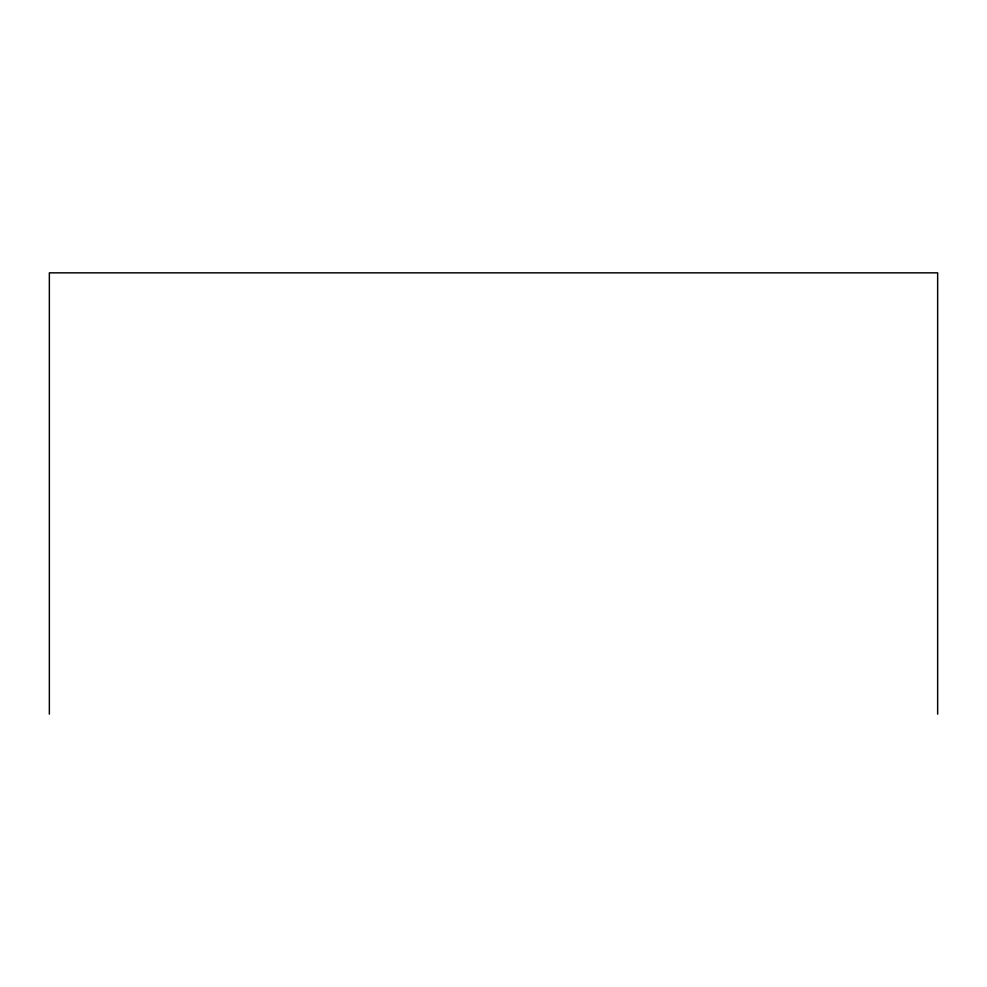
<?xml version="1.0" encoding="UTF-8"?>
<svg xmlns="http://www.w3.org/2000/svg" width="987" height="987" viewBox="0 0 987 987"><rect width="100%" height="100%" fill="white"/><g stroke="black" fill="none" stroke-linecap="round" stroke-linejoin="round"><path stroke-width="1.48" d="M937.65 714.156L937.65 272.844L49.35 272.844L49.35 714.156"/></g></svg>
